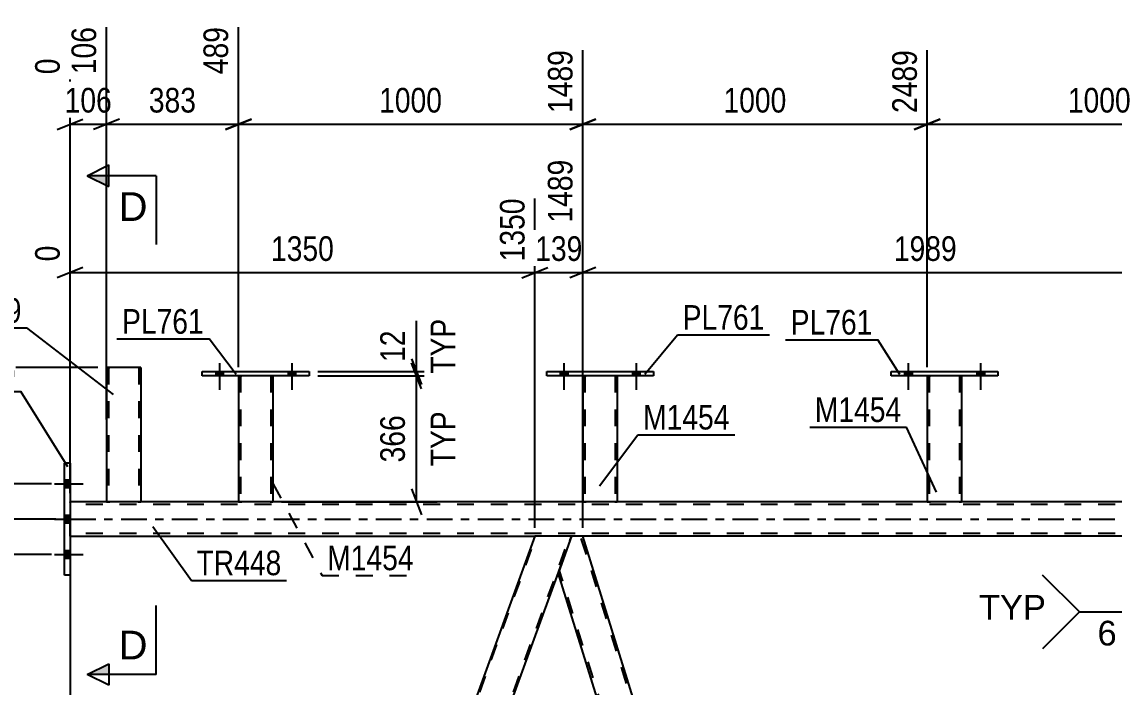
# Model space of a CAD drawing. Header units: millimetres. Extents: x 0 to 841, y 0 to 594.
# Drawn here: x 64.6 to 191.5, y 430.8 to 508.1 of the extents above; entities that cross this region are included whole.
import ezdxf

# ---------------------------------------------------------------- set-up
doc = ezdxf.new("R2010")
doc.units = ezdxf.units.MM
doc.linetypes.add('DXK_LINE_DOT2', pattern=[3.9198, 1.9599, -1.9599])
doc.linetypes.add('DXK_LINE_DOT3', pattern=[5.9187, 2.979, -0.9799, 0.9799, -0.9799])
doc.styles.add('Arial', font='ARIAL.TTF', dxfattribs={"height": 0.2})
doc.styles.add('Arial Narrow', font='ARIALN.TTF', dxfattribs={"height": 0.2})

# ---------------------------------------------------------------- blocks, each defined once
blk = doc.blocks.new('Bolt-814553314-4232 - 3897')
at = {"linetype": 'Continuous'}
for points in [[(70.25, 453.98), (70.25, 454.86), (69.61, 454.86), (69.61, 453.98)], [(70.25, 453.98), (70.25, 454.86), (69.61, 454.86), (69.61, 453.98)], [(70.25, 453.98), (70.25, 454.86), (69.61, 454.86), (69.61, 453.98)], [(70.25, 449.88), (70.25, 450.76), (69.61, 450.76), (69.61, 449.88)], [(70.25, 449.88), (70.25, 450.76), (69.61, 450.76), (69.61, 449.88)], [(70.25, 445.78), (70.25, 446.66), (69.61, 446.66), (69.61, 445.78)], [(70.25, 445.78), (70.25, 446.66), (69.61, 446.66), (69.61, 445.78)], [(70.25, 445.78), (70.25, 446.66), (69.61, 446.66), (69.61, 445.78)]]:
    blk.add_hatch(color=1, dxfattribs=at).paths.add_polyline_path(points)
at = {"color": 1, "linetype": 'Continuous'}
for p, q in [((68.45, 454.42), (71.77, 454.42)), ((68.45, 454.42), (71.77, 454.42)), ((68.45, 454.42), (71.77, 454.42)), ((69.61, 454.86), (70.25, 454.86)), ((69.61, 454.86), (70.25, 454.86)), ((69.61, 454.86), (70.25, 454.86)), ((69.61, 453.98), (70.25, 453.98)), ((69.61, 453.98), (70.25, 453.98)), ((69.61, 453.98), (70.25, 453.98)), ((69.61, 450.76), (70.25, 450.76)), ((69.61, 450.76), (70.25, 450.76)), ((68.45, 450.32), (71.77, 450.32)), ((68.45, 450.32), (71.77, 450.32)), ((69.61, 449.88), (70.25, 449.88)), ((69.61, 449.88), (70.25, 449.88)), ((69.61, 446.66), (70.25, 446.66)), ((69.61, 446.66), (70.25, 446.66)), ((69.61, 446.66), (70.25, 446.66)), ((68.45, 446.22), (71.77, 446.22)), ((68.45, 446.22), (71.77, 446.22)), ((68.45, 446.22), (71.77, 446.22)), ((69.61, 445.78), (70.25, 445.78)), ((69.61, 445.78), (70.25, 445.78)), ((69.61, 445.78), (70.25, 445.78))]:
    blk.add_line(p, q, dxfattribs=at)
blk = doc.blocks.new('Part-814553314-3994 - 3897')
at = {"color": 2, "linetype": 'Continuous'}
for p, q in [((74.48, 452.32), (70.25, 452.32)), ((89.81, 452.32), (78.48, 452.32)), ((129.81, 452.32), (93.81, 452.32)), ((169.81, 452.32), (133.81, 452.32)), ((209.81, 452.32), (173.81, 452.32)), ((70.25, 448.32), (124.24, 448.32)), ((209.37, 448.32), (129.81, 448.32))]:
    blk.add_line(p, q, dxfattribs=at)
at = {"color": 7, "linetype": 'DXK_LINE_DOT2'}
for p, q in [((70.25, 448.32), (70.25, 452.32)), ((791.36, 452), (70.25, 452)), ((78.48, 452.32), (74.48, 452.32)), ((93.81, 452.32), (89.81, 452.32)), ((133.81, 452.32), (129.81, 452.32)), ((173.81, 452.32), (169.81, 452.32)), ((791.36, 448.64), (70.25, 448.64)), ((129.81, 448.32), (124.24, 448.32))]:
    blk.add_line(p, q, dxfattribs=at)
at = {"color": 7, "linetype": 'DXK_LINE_DOT3'}
blk.add_line((70.25, 450.32), (791.36, 450.32), dxfattribs=at)
blk = doc.blocks.new('Part-814553314-4027 - 3897')
at = {"color": 2, "linetype": 'Continuous'}
for p, q in [((70.25, 456.82), (69.61, 456.82)), ((69.61, 443.82), (69.61, 456.82)), ((70.25, 456.82), (70.25, 443.82)), ((70.25, 443.82), (69.61, 443.82))]:
    blk.add_line(p, q, dxfattribs=at)
blk = doc.blocks.new('Part-814553314-4066 - 3897')
at = {"color": 2, "linetype": 'Continuous'}
for p, q in [((124.24, 448.32), (80.12, 327.1)), ((128.49, 448.32), (124.24, 448.32)), ((84.37, 327.1), (126.97, 444.12))]:
    blk.add_line(p, q, dxfattribs=at)
at = {"color": 7, "linetype": 'DXK_LINE_DOT2'}
for p, q in [((80.29, 327.1), (124.41, 448.32)), ((84.2, 327.1), (128.32, 448.32)), ((126.97, 444.12), (128.49, 448.32)), ((80.12, 327.1), (84.37, 327.1))]:
    blk.add_line(p, q, dxfattribs=at)
blk = doc.blocks.new('Part-814553314-4071 - 3897')
at = {"color": 2, "linetype": 'Continuous'}
for p, q in [((128.49, 448.32), (126.97, 444.13)), ((129.81, 448.32), (128.49, 448.32)), ((166.09, 331.92), (129.81, 448.32)), ((126.97, 444.13), (126.97, 444.12)), ((161.9, 331.92), (126.95, 444.07))]:
    blk.add_line(p, q, dxfattribs=at)
at = {"color": 7, "linetype": 'DXK_LINE_DOT2'}
for p, q in [((166.38, 330.2), (129.56, 448.32)), ((126.97, 444.13), (126.95, 444.07)), ((163.66, 327.1), (127.08, 444.44)), ((163.41, 327.1), (161.9, 331.92)), ((166.51, 330.57), (166.09, 331.92)), ((165.25, 327.1), (166.51, 330.57)), ((163.41, 327.1), (165.25, 327.1))]:
    blk.add_line(p, q, dxfattribs=at)
blk = doc.blocks.new('Part-814553314-4339 - 3897')
at = {"color": 7, "linetype": 'DXK_LINE_DOT2'}
for p, q in [((169.81, 466.97), (169.81, 466.97)), ((169.81, 466.97), (169.81, 466.96)), ((169.81, 466.96), (169.81, 466.97)), ((169.84, 466.97), (169.81, 466.97)), ((169.81, 466.97), (169.84, 466.97)), ((169.95, 466.97), (169.84, 466.97)), ((169.84, 466.97), (169.95, 466.97)), ((170.1, 466.97), (169.95, 466.97)), ((169.95, 466.97), (170.1, 466.97)), ((170.05, 466.97), (170.05, 466.97)), ((170.05, 466.97), (170.05, 452.32)), ((170.07, 466.97), (170.05, 466.97)), ((170.05, 466.97), (170.07, 466.97)), ((170.12, 466.97), (170.07, 466.97)), ((170.07, 466.97), (170.12, 466.97)), ((173.51, 466.97), (170.1, 466.97)), ((173.51, 466.97), (170.1, 466.97)), ((173.42, 466.97), (170.12, 466.97)), ((170.12, 466.97), (170.2, 466.97)), ((173.5, 466.97), (170.2, 466.97)), ((173.5, 466.97), (173.42, 466.97)), ((173.55, 466.97), (173.5, 466.97)), ((173.5, 466.97), (173.55, 466.97)), ((173.51, 466.97), (173.67, 466.97)), ((173.67, 466.97), (173.51, 466.97)), ((173.57, 466.97), (173.55, 466.97)), ((173.55, 466.97), (173.57, 466.97)), ((173.57, 466.97), (173.57, 466.97)), ((173.57, 466.97), (173.57, 452.32)), ((173.67, 466.97), (173.77, 466.97)), ((173.77, 466.97), (173.67, 466.97)), ((173.77, 466.97), (173.81, 466.97)), ((173.81, 466.97), (173.77, 466.97)), ((173.81, 466.97), (173.81, 466.97)), ((173.81, 466.97), (173.81, 466.96)), ((173.81, 466.96), (173.81, 466.97)), ((169.81, 452.32), (169.84, 452.32)), ((169.84, 452.32), (169.95, 452.32)), ((169.95, 452.32), (170.1, 452.32)), ((170.07, 452.32), (170.05, 452.32)), ((170.05, 452.32), (170.07, 452.32)), ((170.12, 452.32), (170.07, 452.32)), ((170.07, 452.32), (170.12, 452.32)), ((173.51, 452.32), (170.1, 452.32)), ((173.42, 452.32), (170.12, 452.32)), ((170.12, 452.32), (170.2, 452.32)), ((173.55, 452.32), (170.2, 452.32)), ((173.5, 452.32), (173.42, 452.32)), ((173.55, 452.32), (173.5, 452.32)), ((173.51, 452.32), (173.67, 452.32)), ((173.57, 452.32), (173.55, 452.32)), ((173.55, 452.32), (173.57, 452.32)), ((173.67, 452.32), (173.77, 452.32)), ((173.77, 452.32), (173.81, 452.32))]:
    blk.add_line(p, q, dxfattribs=at)
at = {"color": 2, "linetype": 'Continuous'}
for p, q in [((169.81, 466.96), (169.81, 452.32)), ((173.81, 466.96), (173.81, 452.32)), ((169.84, 452.32), (169.81, 452.32)), ((169.95, 452.32), (169.84, 452.32)), ((170.1, 452.32), (169.95, 452.32)), ((173.51, 452.32), (170.1, 452.32)), ((173.67, 452.32), (173.51, 452.32)), ((173.77, 452.32), (173.67, 452.32)), ((173.81, 452.32), (173.77, 452.32))]:
    blk.add_line(p, q, dxfattribs=at)
blk = doc.blocks.new('Part-814553314-4080 - 3897')
at = {"color": 7, "linetype": 'DXK_LINE_DOT2'}
for p, q in [((165.42, 327.1), (209.54, 448.32)), ((169.34, 327.1), (213.46, 448.32)), ((212.1, 444.12), (213.63, 448.32)), ((165.25, 327.1), (167.01, 331.92)), ((169.51, 327.1), (171.26, 331.92)), ((169.51, 327.1), (165.25, 327.1))]:
    blk.add_line(p, q, dxfattribs=at)
at = {"color": 2, "linetype": 'Continuous'}
for p, q in [((209.37, 448.32), (167.01, 331.92)), ((213.63, 448.32), (209.37, 448.32)), ((171.26, 331.92), (212.1, 444.12))]:
    blk.add_line(p, q, dxfattribs=at)
blk = doc.blocks.new('Bolt-814553314-4138 - 3897')
at = {"linetype": 'Continuous'}
for points in [[(87.17, 466.96), (88.05, 466.96), (88.05, 467.44), (87.17, 467.44)], [(95.57, 466.96), (96.45, 466.96), (96.45, 467.44), (95.57, 467.44)]]:
    blk.add_hatch(color=1, dxfattribs=at).paths.add_polyline_path(points)
at = {"color": 1, "linetype": 'Continuous'}
for p, q in [((87.61, 468.44), (87.61, 465.32)), ((96.01, 468.44), (96.01, 465.32)), ((87.17, 467.44), (87.17, 466.96)), ((88.05, 467.44), (88.05, 466.96)), ((95.57, 467.44), (95.57, 466.96)), ((96.45, 467.44), (96.45, 466.96))]:
    blk.add_line(p, q, dxfattribs=at)
blk = doc.blocks.new('Bolt-814553314-4139 - 3897')
at = {"linetype": 'Continuous'}
for points in [[(127.17, 466.96), (128.05, 466.96), (128.05, 467.44), (127.17, 467.44)], [(135.57, 466.96), (136.45, 466.96), (136.45, 467.44), (135.57, 467.44)]]:
    blk.add_hatch(color=1, dxfattribs=at).paths.add_polyline_path(points)
at = {"color": 1, "linetype": 'Continuous'}
for p, q in [((127.61, 468.44), (127.61, 465.32)), ((136.01, 468.44), (136.01, 465.32)), ((127.17, 467.44), (127.17, 466.96)), ((128.05, 467.44), (128.05, 466.96)), ((135.57, 467.44), (135.57, 466.96)), ((136.45, 467.44), (136.45, 466.96))]:
    blk.add_line(p, q, dxfattribs=at)
blk = doc.blocks.new('Bolt-814553314-4140 - 3897')
at = {"linetype": 'Continuous'}
for points in [[(127.17, 466.96), (128.05, 466.96), (128.05, 467.44), (127.17, 467.44)], [(135.57, 466.96), (136.45, 466.96), (136.45, 467.44), (135.57, 467.44)]]:
    blk.add_hatch(color=1, dxfattribs=at).paths.add_polyline_path(points)
at = {"color": 1, "linetype": 'Continuous'}
for p, q in [((127.61, 468.44), (127.61, 465.32)), ((136.01, 468.44), (136.01, 465.32)), ((127.17, 467.44), (127.17, 466.96)), ((128.05, 467.44), (128.05, 466.96)), ((135.57, 467.44), (135.57, 466.96)), ((136.45, 467.44), (136.45, 466.96))]:
    blk.add_line(p, q, dxfattribs=at)
blk = doc.blocks.new('Part-814553314-4145 - 3897')
at = {"color": 7, "linetype": 'DXK_LINE_DOT2'}
for p, q in [((89.81, 466.97), (89.81, 466.97)), ((89.81, 466.97), (89.81, 466.96)), ((89.81, 466.96), (89.81, 466.97)), ((89.85, 466.97), (89.81, 466.97)), ((89.81, 466.97), (89.85, 466.97)), ((89.95, 466.97), (89.85, 466.97)), ((89.85, 466.97), (89.95, 466.97)), ((90.11, 466.97), (89.95, 466.97)), ((89.95, 466.97), (90.11, 466.97)), ((90.05, 466.97), (90.05, 466.97)), ((90.05, 466.97), (90.05, 452.32)), ((90.07, 466.97), (90.05, 466.97)), ((90.05, 466.97), (90.07, 466.97)), ((90.12, 466.97), (90.07, 466.97)), ((90.07, 466.97), (90.12, 466.97)), ((93.51, 466.97), (90.11, 466.97)), ((93.51, 466.97), (90.11, 466.97)), ((93.42, 466.97), (90.12, 466.97)), ((90.12, 466.97), (90.2, 466.97)), ((93.5, 466.97), (90.2, 466.97)), ((93.5, 466.97), (93.42, 466.97)), ((93.55, 466.97), (93.5, 466.97)), ((93.5, 466.97), (93.55, 466.97)), ((93.51, 466.97), (93.67, 466.97)), ((93.67, 466.97), (93.51, 466.97)), ((93.57, 466.97), (93.55, 466.97)), ((93.55, 466.97), (93.57, 466.97)), ((93.57, 466.97), (93.57, 466.97)), ((93.57, 466.97), (93.57, 452.32)), ((93.67, 466.97), (93.77, 466.97)), ((93.77, 466.97), (93.67, 466.97)), ((93.77, 466.97), (93.81, 466.97)), ((93.81, 466.97), (93.77, 466.97)), ((93.81, 466.97), (93.81, 466.97)), ((93.81, 466.97), (93.81, 466.96)), ((93.81, 466.96), (93.81, 466.97)), ((89.81, 452.32), (89.85, 452.32)), ((89.85, 452.32), (89.95, 452.32)), ((89.95, 452.32), (90.11, 452.32)), ((90.07, 452.32), (90.05, 452.32)), ((90.05, 452.32), (90.07, 452.32)), ((90.12, 452.32), (90.07, 452.32)), ((90.07, 452.32), (90.11, 452.32)), ((93.51, 452.32), (90.11, 452.32)), ((90.11, 452.32), (90.12, 452.32)), ((93.42, 452.32), (90.12, 452.32)), ((90.12, 452.32), (90.2, 452.32)), ((93.5, 452.32), (90.2, 452.32)), ((93.5, 452.32), (93.42, 452.32)), ((93.55, 452.32), (93.5, 452.32)), ((93.5, 452.32), (93.55, 452.32)), ((93.51, 452.32), (93.67, 452.32)), ((93.57, 452.32), (93.55, 452.32)), ((93.55, 452.32), (93.57, 452.32)), ((93.67, 452.32), (93.77, 452.32)), ((93.77, 452.32), (93.81, 452.32))]:
    blk.add_line(p, q, dxfattribs=at)
at = {"color": 2, "linetype": 'Continuous'}
for p, q in [((89.81, 466.96), (89.81, 452.32)), ((93.81, 466.96), (93.81, 452.32)), ((89.85, 452.32), (89.81, 452.32)), ((89.95, 452.32), (89.85, 452.32)), ((90.11, 452.32), (89.95, 452.32)), ((93.51, 452.32), (90.11, 452.32)), ((93.67, 452.32), (93.51, 452.32)), ((93.77, 452.32), (93.67, 452.32)), ((93.81, 452.32), (93.77, 452.32))]:
    blk.add_line(p, q, dxfattribs=at)
blk = doc.blocks.new('Part-814553314-4159 - 3897')
at = {"color": 2, "linetype": 'Continuous'}
for p, q in [((74.48, 467.92), (74.48, 467.92)), ((74.48, 467.92), (74.48, 452.32)), ((74.48, 467.92), (74.51, 467.92)), ((74.51, 467.92), (74.62, 467.92)), ((74.62, 467.92), (74.77, 467.92)), ((78.18, 467.92), (74.77, 467.92)), ((78.18, 467.92), (78.34, 467.92)), ((78.34, 467.92), (78.44, 467.92)), ((78.44, 467.92), (78.48, 467.92)), ((78.48, 467.92), (78.48, 467.92)), ((78.48, 467.92), (78.48, 452.32)), ((74.51, 452.32), (74.48, 452.32)), ((74.62, 452.32), (74.51, 452.32)), ((74.77, 452.32), (74.62, 452.32)), ((78.18, 452.32), (74.77, 452.32)), ((78.34, 452.32), (78.18, 452.32)), ((78.44, 452.32), (78.34, 452.32)), ((78.48, 452.32), (78.44, 452.32))]:
    blk.add_line(p, q, dxfattribs=at)
at = {"color": 7, "linetype": 'DXK_LINE_DOT2'}
for p, q in [((74.48, 467.92), (74.48, 467.92)), ((74.51, 467.92), (74.48, 467.92)), ((74.62, 467.92), (74.51, 467.92)), ((74.73, 467.92), (74.62, 467.92)), ((74.72, 467.92), (74.72, 467.92)), ((74.72, 467.92), (74.72, 452.32)), ((74.72, 467.92), (74.73, 467.92)), ((74.72, 467.92), (74.73, 467.92)), ((78.18, 467.92), (74.73, 467.92)), ((78.09, 467.92), (74.73, 467.92)), ((74.73, 467.92), (74.77, 467.92)), ((74.77, 467.92), (74.79, 467.92)), ((74.79, 467.92), (74.86, 467.92)), ((78.17, 467.92), (74.86, 467.92)), ((78.17, 467.92), (78.09, 467.92)), ((78.22, 467.92), (78.17, 467.92)), ((78.17, 467.92), (78.22, 467.92)), ((78.34, 467.92), (78.18, 467.92)), ((78.24, 467.92), (78.22, 467.92)), ((78.22, 467.92), (78.24, 467.92)), ((78.24, 467.92), (78.24, 467.92)), ((78.24, 467.92), (78.24, 452.32)), ((78.44, 467.92), (78.34, 467.92)), ((78.48, 467.92), (78.44, 467.92)), ((78.48, 467.92), (78.48, 467.92)), ((74.48, 452.32), (74.51, 452.32)), ((74.51, 452.32), (74.62, 452.32)), ((74.62, 452.32), (74.77, 452.32)), ((74.73, 452.32), (74.72, 452.32)), ((74.72, 452.32), (74.73, 452.32)), ((74.79, 452.32), (74.73, 452.32)), ((74.73, 452.32), (74.77, 452.32)), ((78.18, 452.32), (74.77, 452.32)), ((74.77, 452.32), (74.79, 452.32)), ((78.09, 452.32), (74.79, 452.32)), ((74.79, 452.32), (74.86, 452.32)), ((78.17, 452.32), (74.86, 452.32)), ((78.17, 452.32), (78.09, 452.32)), ((78.22, 452.32), (78.17, 452.32)), ((78.17, 452.32), (78.22, 452.32)), ((78.18, 452.32), (78.34, 452.32)), ((78.24, 452.32), (78.22, 452.32)), ((78.22, 452.32), (78.24, 452.32)), ((78.34, 452.32), (78.44, 452.32)), ((78.44, 452.32), (78.48, 452.32))]:
    blk.add_line(p, q, dxfattribs=at)
blk = doc.blocks.new('Part-814553314-4164 - 3897')
at = {"color": 2, "linetype": 'Continuous'}
for p, q in [((85.61, 467.44), (98.01, 467.44)), ((85.61, 466.96), (85.61, 467.44)), ((98.01, 466.96), (85.61, 466.96)), ((98.01, 467.44), (98.01, 466.96))]:
    blk.add_line(p, q, dxfattribs=at)
blk = doc.blocks.new('Part-814553314-4224 - 3897')
at = {"color": 2, "linetype": 'Continuous'}
for p, q in [((125.61, 467.44), (138.01, 467.44)), ((125.61, 466.96), (125.61, 467.44)), ((138.01, 466.96), (125.61, 466.96)), ((138.01, 467.44), (138.01, 466.96))]:
    blk.add_line(p, q, dxfattribs=at)
blk = doc.blocks.new('Bolt-814553314-4259 - 3897')
at = {"linetype": 'Continuous'}
for points in [[(87.17, 466.96), (88.05, 466.96), (88.05, 467.44), (87.17, 467.44)], [(95.57, 466.96), (96.45, 466.96), (96.45, 467.44), (95.57, 467.44)]]:
    blk.add_hatch(color=1, dxfattribs=at).paths.add_polyline_path(points)
at = {"color": 1, "linetype": 'Continuous'}
for p, q in [((87.61, 468.44), (87.61, 465.32)), ((96.01, 468.44), (96.01, 465.32)), ((87.17, 467.44), (87.17, 466.96)), ((88.05, 467.44), (88.05, 466.96)), ((95.57, 467.44), (95.57, 466.96)), ((96.45, 467.44), (96.45, 466.96))]:
    blk.add_line(p, q, dxfattribs=at)
blk = doc.blocks.new('Part-814553314-4267 - 3897')
at = {"color": 7, "linetype": 'DXK_LINE_DOT2'}
for p, q in [((129.81, 466.97), (129.81, 466.97)), ((129.81, 466.97), (129.81, 466.96)), ((129.81, 466.96), (129.81, 466.97)), ((129.84, 466.97), (129.81, 466.97)), ((129.81, 466.97), (129.84, 466.97)), ((129.95, 466.97), (129.84, 466.97)), ((129.84, 466.97), (129.95, 466.97)), ((130.1, 466.97), (129.95, 466.97)), ((129.95, 466.97), (130.1, 466.97)), ((130.05, 466.97), (130.05, 466.97)), ((130.05, 466.97), (130.05, 452.32)), ((130.07, 466.97), (130.05, 466.97)), ((130.05, 466.97), (130.07, 466.97)), ((130.12, 466.97), (130.07, 466.97)), ((130.07, 466.97), (130.12, 466.97)), ((133.51, 466.97), (130.1, 466.97)), ((133.51, 466.97), (130.1, 466.97)), ((133.42, 466.97), (130.12, 466.97)), ((130.12, 466.97), (130.2, 466.97)), ((133.5, 466.97), (130.2, 466.97)), ((133.5, 466.97), (133.42, 466.97)), ((133.55, 466.97), (133.5, 466.97)), ((133.5, 466.97), (133.55, 466.97)), ((133.51, 466.97), (133.67, 466.97)), ((133.67, 466.97), (133.51, 466.97)), ((133.57, 466.97), (133.55, 466.97)), ((133.55, 466.97), (133.57, 466.97)), ((133.57, 466.97), (133.57, 466.97)), ((133.57, 466.97), (133.57, 452.32)), ((133.67, 466.97), (133.77, 466.97)), ((133.77, 466.97), (133.67, 466.97)), ((133.77, 466.97), (133.81, 466.97)), ((133.81, 466.97), (133.77, 466.97)), ((133.81, 466.97), (133.81, 466.97)), ((133.81, 466.97), (133.81, 466.96)), ((133.81, 466.96), (133.81, 466.97)), ((129.81, 452.32), (129.84, 452.32)), ((129.84, 452.32), (129.95, 452.32)), ((129.95, 452.32), (130.1, 452.32)), ((130.07, 452.32), (130.05, 452.32)), ((130.05, 452.32), (130.07, 452.32)), ((130.12, 452.32), (130.07, 452.32)), ((130.07, 452.32), (130.12, 452.32)), ((133.51, 452.32), (130.1, 452.32)), ((133.42, 452.32), (130.12, 452.32)), ((130.12, 452.32), (130.2, 452.32)), ((133.55, 452.32), (130.2, 452.32)), ((133.5, 452.32), (133.42, 452.32)), ((133.55, 452.32), (133.5, 452.32)), ((133.51, 452.32), (133.67, 452.32)), ((133.57, 452.32), (133.55, 452.32)), ((133.55, 452.32), (133.57, 452.32)), ((133.67, 452.32), (133.77, 452.32)), ((133.77, 452.32), (133.81, 452.32))]:
    blk.add_line(p, q, dxfattribs=at)
at = {"color": 2, "linetype": 'Continuous'}
for p, q in [((129.81, 466.96), (129.81, 452.32)), ((133.81, 466.96), (133.81, 452.32)), ((129.84, 452.32), (129.81, 452.32)), ((129.95, 452.32), (129.84, 452.32)), ((130.1, 452.32), (129.95, 452.32)), ((133.51, 452.32), (130.1, 452.32)), ((133.67, 452.32), (133.51, 452.32)), ((133.77, 452.32), (133.67, 452.32)), ((133.81, 452.32), (133.77, 452.32))]:
    blk.add_line(p, q, dxfattribs=at)
blk = doc.blocks.new('Part-814553314-4344 - 3897')
at = {"color": 2, "linetype": 'Continuous'}
for p, q in [((165.61, 467.44), (178.01, 467.44)), ((165.61, 466.96), (165.61, 467.44)), ((178.01, 466.96), (165.61, 466.96)), ((178.01, 467.44), (178.01, 466.96))]:
    blk.add_line(p, q, dxfattribs=at)
blk = doc.blocks.new('Bolt-814553314-4345 - 3897')
at = {"linetype": 'Continuous'}
for points in [[(167.17, 466.96), (168.05, 466.96), (168.05, 467.44), (167.17, 467.44)], [(175.57, 466.96), (176.45, 466.96), (176.45, 467.44), (175.57, 467.44)]]:
    blk.add_hatch(color=1, dxfattribs=at).paths.add_polyline_path(points)
at = {"color": 1, "linetype": 'Continuous'}
for p, q in [((167.61, 468.44), (167.61, 465.32)), ((176.01, 468.44), (176.01, 465.32)), ((167.17, 467.44), (167.17, 466.96)), ((168.05, 467.44), (168.05, 466.96)), ((175.57, 467.44), (175.57, 466.96)), ((176.45, 467.44), (176.45, 466.96))]:
    blk.add_line(p, q, dxfattribs=at)
blk = doc.blocks.new('Bolt-814553314-4346 - 3897')
at = {"linetype": 'Continuous'}
for points in [[(167.17, 466.96), (168.05, 466.96), (168.05, 467.44), (167.17, 467.44)], [(175.57, 466.96), (176.45, 466.96), (176.45, 467.44), (175.57, 467.44)]]:
    blk.add_hatch(color=1, dxfattribs=at).paths.add_polyline_path(points)
at = {"color": 1, "linetype": 'Continuous'}
for p, q in [((167.61, 468.44), (167.61, 465.32)), ((176.01, 468.44), (176.01, 465.32)), ((167.17, 467.44), (167.17, 466.96)), ((168.05, 467.44), (168.05, 466.96)), ((175.57, 467.44), (175.57, 466.96)), ((176.45, 467.44), (176.45, 466.96))]:
    blk.add_line(p, q, dxfattribs=at)
blk = doc.blocks.new('StraightDimension-814553314-13888 - 3897')
at = {"color": 7, "linetype": 'Continuous'}
for p, q in [((74.48, 461.87), (74.48, 507.46)), ((70.25, 453.32), (70.25, 503.81)), ((68.75, 495.58), (71.75, 496.78)), ((70.25, 496.18), (74.48, 496.18)), ((75.98, 496.78), (72.98, 495.58))]:
    blk.add_line(p, q, dxfattribs=at)
at = {"color": 0}
blk.add_wipeout([(75.71, 496.93), (75.71, 501.13), (69.02, 501.13), (69.02, 496.93)], dxfattribs=at)
at = {"color": 3, "style": 'Arial Narrow'}
blk.add_text('106', height=2.863, dxfattribs=at).set_placement((69.62, 497.53))
at = {"color": 0, "linetype": 'Continuous'}
blk.add_wipeout([(73.88, 508.06), (69.68, 508.06), (69.68, 501.38), (73.88, 501.38)], dxfattribs=at)
at = {"color": 3, "linetype": 'Continuous', "style": 'Arial Narrow'}
blk.add_text('106', height=2.863, rotation=90.0002, dxfattribs=at).set_placement((73.28, 501.98))
at = {"color": 0, "linetype": 'Continuous'}
blk.add_wipeout([(69.65, 504.41), (65.45, 504.41), (65.45, 501.38), (69.65, 501.38)], dxfattribs=at)
at = {"color": 3, "linetype": 'Continuous', "style": 'Arial Narrow'}
blk.add_text('0', height=2.86, rotation=90.0002, dxfattribs=at).set_placement((69.05, 501.98))
blk = doc.blocks.new('StraightDimension-814553314-4828 - 3897')
at = {"color": 7, "linetype": 'Continuous'}
for p, q in [((60.69, 454.42), (60.69, 462.15)), ((60.69, 454.42), (60.69, 462.15)), ((60.09, 455.92), (61.29, 452.92)), ((68.11, 454.42), (57.84, 454.42)), ((60.69, 450.32), (60.69, 454.42)), ((61.29, 448.82), (60.09, 451.82)), ((68.11, 450.32), (57.84, 450.32))]:
    blk.add_line(p, q, dxfattribs=at)
at = {"color": 0}
blk.add_wipeout([(59.94, 461.63), (55.74, 461.63), (55.74, 454.94), (59.94, 454.94)], dxfattribs=at)
at = {"color": 3, "style": 'Arial Narrow'}
blk.add_text('103', height=2.863, rotation=90.0002, dxfattribs=at).set_placement((59.34, 455.54))
blk = doc.blocks.new('StraightDimension-814553314-5234 - 3897')
at = {"color": 7, "linetype": 'Continuous'}
for p, q in [((124.24, 449.32), (124.24, 487.56)), ((70.25, 453.32), (70.25, 482.07)), ((71.75, 479.55), (68.75, 478.35)), ((70.25, 478.95), (124.24, 478.95)), ((122.74, 478.35), (125.74, 479.55))]:
    blk.add_line(p, q, dxfattribs=at)
at = {"color": 0}
blk.add_wipeout([(101.5, 479.7), (101.5, 483.9), (92.99, 483.9), (92.99, 479.7)], dxfattribs=at)
at = {"color": 3, "style": 'Arial Narrow'}
blk.add_text('1350', height=2.863, dxfattribs=at).set_placement((93.59, 480.3))
at = {"color": 0, "linetype": 'Continuous'}
for points in [[(123.64, 488.16), (119.44, 488.16), (119.44, 479.65), (123.64, 479.65)], [(69.65, 482.67), (65.45, 482.67), (65.45, 479.65), (69.65, 479.65)]]:
    blk.add_wipeout(points, dxfattribs=at)
at = {"color": 3, "linetype": 'Continuous', "style": 'Arial Narrow'}
for s, height, p in [('1350', 2.863, (123.04, 480.25)), ('0', 2.86, (69.05, 480.25))]:
    blk.add_text(s, height=height, rotation=90.0002, dxfattribs=at).set_placement(p)
blk = doc.blocks.new('StraightDimension-814553314-13886 - 3897')
at = {"color": 7, "linetype": 'Continuous'}
for p, q in [((89.81, 467.97), (89.81, 507.46)), ((129.81, 467.97), (129.81, 504.79)), ((91.31, 496.78), (88.31, 495.58)), ((89.81, 496.18), (129.81, 496.18)), ((128.31, 495.58), (131.31, 496.78))]:
    blk.add_line(p, q, dxfattribs=at)
at = {"color": 0}
blk.add_wipeout([(114.06, 496.93), (114.06, 501.13), (105.55, 501.13), (105.55, 496.93)], dxfattribs=at)
at = {"color": 3, "style": 'Arial Narrow'}
blk.add_text('1000', height=2.863, dxfattribs=at).set_placement((106.15, 497.53))
at = {"color": 0, "linetype": 'Continuous'}
blk.add_wipeout([(129.21, 505.39), (125.01, 505.39), (125.01, 496.88), (129.21, 496.88)], dxfattribs=at)
at = {"color": 3, "linetype": 'Continuous', "style": 'Arial Narrow'}
blk.add_text('1489', height=2.863, rotation=90.0002, dxfattribs=at).set_placement((128.61, 497.48))
blk = doc.blocks.new('StraightDimension-814553314-13884 - 3897')
at = {"color": 7, "linetype": 'Continuous'}
for p, q in [((169.81, 467.96), (169.81, 504.79)), ((209.81, 467.97), (209.81, 504.79)), ((171.31, 496.78), (168.31, 495.58)), ((169.81, 496.18), (209.81, 496.18)), ((208.31, 495.58), (211.31, 496.78))]:
    blk.add_line(p, q, dxfattribs=at)
at = {"color": 0}
blk.add_wipeout([(194.06, 496.93), (194.06, 501.13), (185.55, 501.13), (185.55, 496.93)], dxfattribs=at)
at = {"color": 3, "style": 'Arial Narrow'}
blk.add_text('1000', height=2.863, dxfattribs=at).set_placement((186.15, 497.53))
at = {"color": 0, "linetype": 'Continuous'}
blk.add_wipeout([(209.21, 505.39), (205.01, 505.39), (205.01, 496.88), (209.21, 496.88)], dxfattribs=at)
at = {"color": 3, "linetype": 'Continuous', "style": 'Arial Narrow'}
blk.add_text('3489', height=2.863, rotation=90.0002, dxfattribs=at).set_placement((208.61, 497.48))
blk = doc.blocks.new('StraightDimension-814553314-5486 - 3897')
at = {"color": 7, "linetype": 'Continuous'}
for p, q in [((129.81, 449.32), (129.81, 492.06)), ((209.37, 449.32), (209.37, 487.56)), ((131.31, 479.55), (128.31, 478.35)), ((129.81, 478.95), (209.37, 478.95)), ((207.87, 478.35), (210.87, 479.55))]:
    blk.add_line(p, q, dxfattribs=at)
at = {"color": 0}
blk.add_wipeout([(173.85, 479.7), (173.85, 483.9), (165.34, 483.9), (165.34, 479.7)], dxfattribs=at)
at = {"color": 3, "style": 'Arial Narrow'}
blk.add_text('1989', height=2.863, dxfattribs=at).set_placement((165.94, 480.3))
at = {"color": 0, "linetype": 'Continuous'}
blk.add_wipeout([(208.77, 488.16), (204.57, 488.16), (204.57, 479.65), (208.77, 479.65)], dxfattribs=at)
at = {"color": 3, "linetype": 'Continuous', "style": 'Arial Narrow'}
blk.add_text('3478', height=2.863, rotation=90.0002, dxfattribs=at).set_placement((208.17, 480.25))
blk = doc.blocks.new('StraightDimension-814553314-4909 - 3897')
at = {"color": 7, "linetype": 'Continuous'}
for p, q in [((33.49, 448.82), (32.29, 451.82)), ((68.61, 450.32), (30.04, 450.32)), ((32.89, 324.46), (32.89, 450.32)), ((32.29, 325.96), (33.49, 322.96)), ((46.99, 324.46), (30.04, 324.46))]:
    blk.add_line(p, q, dxfattribs=at)
at = {"color": 0}
blk.add_wipeout([(32.14, 391.65), (27.94, 391.65), (27.94, 383.13), (32.14, 383.13)], dxfattribs=at)
at = {"color": 3, "style": 'Arial Narrow'}
blk.add_text('3146', height=2.863, rotation=90.0002, dxfattribs=at).set_placement((31.54, 383.73))
blk = doc.blocks.new('StraightDimension-814553314-5505 - 3897')
at = {"color": 7, "linetype": 'Continuous'}
for p, q in [((129.81, 449.32), (129.81, 492.06)), ((124.24, 449.32), (124.24, 487.56)), ((122.74, 478.35), (125.74, 479.55)), ((124.24, 478.95), (129.81, 478.95)), ((131.31, 479.55), (128.31, 478.35))]:
    blk.add_line(p, q, dxfattribs=at)
at = {"color": 0}
blk.add_wipeout([(130.37, 479.7), (130.37, 483.9), (123.68, 483.9), (123.68, 479.7)], dxfattribs=at)
at = {"color": 3, "style": 'Arial Narrow'}
blk.add_text('139', height=2.863, dxfattribs=at).set_placement((124.28, 480.3))
at = {"color": 0, "linetype": 'Continuous'}
blk.add_wipeout([(129.21, 492.66), (125.01, 492.66), (125.01, 484.15), (129.21, 484.15)], dxfattribs=at)
at = {"color": 3, "linetype": 'Continuous', "style": 'Arial Narrow'}
blk.add_text('1489', height=2.863, rotation=90.0002, dxfattribs=at).set_placement((128.61, 484.75))
blk = doc.blocks.new('StraightDimension-814553314-4584 - 3897')
at = {"color": 7, "linetype": 'Continuous'}
for p, q in [((111.09, 465.46), (109.89, 468.46)), ((99.01, 466.96), (112.89, 466.96)), ((110.49, 452.32), (110.49, 466.96)), ((109.89, 453.82), (111.09, 450.82)), ((94.81, 452.32), (112.89, 452.32))]:
    blk.add_line(p, q, dxfattribs=at)
at = {"color": 0, "linetype": 'Continuous'}
blk.add_wipeout([(115.59, 463.44), (111.39, 463.44), (111.39, 455.85), (115.59, 455.85)], dxfattribs=at)
at = {"color": 0}
blk.add_wipeout([(109.74, 462.98), (105.54, 462.98), (105.54, 456.3), (109.74, 456.3)], dxfattribs=at)
at = {"color": 3, "style": 'Arial Narrow'}
blk.add_text('366', height=2.863, rotation=90.0002, dxfattribs=at).set_placement((109.14, 456.9))
at = {"color": 3, "linetype": 'Continuous', "style": 'Arial Narrow'}
blk.add_text('TYP', height=2.863, rotation=90.0002, dxfattribs=at).set_placement((114.99, 456.45))
blk = doc.blocks.new('StraightDimension-814553314-4594 - 3897')
at = {"color": 7, "linetype": 'Continuous'}
for p, q in [((110.49, 467.44), (110.49, 473.35)), ((110.49, 467.44), (110.49, 473.35)), ((109.89, 468.94), (111.09, 465.94)), ((111.09, 465.46), (109.89, 468.46)), ((99.01, 467.44), (112.89, 467.44)), ((99.01, 466.96), (112.89, 466.96)), ((110.49, 466.96), (110.49, 467.44))]:
    blk.add_line(p, q, dxfattribs=at)
at = {"color": 0, "linetype": 'Continuous'}
blk.add_wipeout([(115.59, 474.19), (111.39, 474.19), (111.39, 466.6), (115.59, 466.6)], dxfattribs=at)
at = {"color": 0}
blk.add_wipeout([(109.74, 472.82), (105.54, 472.82), (105.54, 467.97), (109.74, 467.97)], dxfattribs=at)
at = {"color": 3, "linetype": 'Continuous', "style": 'Arial Narrow'}
blk.add_text('TYP', height=2.863, rotation=90.0002, dxfattribs=at).set_placement((114.99, 467.2))
at = {"color": 3, "style": 'Arial Narrow'}
blk.add_text('12', height=2.863, rotation=90.0002, dxfattribs=at).set_placement((109.14, 468.57))
blk = doc.blocks.new('StraightDimension-814553314-4779 - 3897')
at = {"color": 7, "linetype": 'Continuous'}
blk.add_line((73.48, 467.92), (18.6, 467.92), dxfattribs=at)
blk = doc.blocks.new('StraightDimension-814553314-4838 - 3897')
at = {"color": 7, "linetype": 'Continuous'}
for p, q in [((60.09, 451.82), (61.29, 448.82)), ((68.11, 450.32), (57.84, 450.32)), ((60.69, 446.22), (60.69, 450.32)), ((61.29, 444.72), (60.09, 447.72)), ((68.11, 446.22), (57.84, 446.22)), ((60.69, 446.22), (60.69, 438.49)), ((60.69, 446.22), (60.69, 438.49))]:
    blk.add_line(p, q, dxfattribs=at)
at = {"color": 0}
blk.add_wipeout([(59.94, 445.69), (55.74, 445.69), (55.74, 439.01), (59.94, 439.01)], dxfattribs=at)
at = {"color": 3, "style": 'Arial Narrow'}
blk.add_text('103', height=2.863, rotation=90.0002, dxfattribs=at).set_placement((59.34, 439.61))
blk = doc.blocks.new('StraightDimension-814553314-4898 - 3897')
at = {"color": 7, "linetype": 'Continuous'}
for p, q in [((70.25, 447.32), (70.25, 388.82)), ((48.63, 328.1), (48.63, 394.07)), ((50.13, 391.82), (47.13, 390.62)), ((48.63, 391.22), (70.25, 391.22)), ((68.75, 390.62), (71.75, 391.82))]:
    blk.add_line(p, q, dxfattribs=at)
at = {"color": 0}
blk.add_wipeout([(63.7, 391.97), (63.7, 396.17), (55.19, 396.17), (55.19, 391.97)], dxfattribs=at)
at = {"color": 3, "style": 'Arial Narrow'}
blk.add_text('1438', height=2.863, dxfattribs=at).set_placement((55.79, 392.57))
blk = doc.blocks.new('StraightDimension-814553314-13885 - 3897')
at = {"color": 7, "linetype": 'Continuous'}
for p, q in [((129.81, 467.97), (129.81, 504.79)), ((169.81, 467.96), (169.81, 504.79)), ((131.31, 496.78), (128.31, 495.58)), ((129.81, 496.18), (169.81, 496.18)), ((168.31, 495.58), (171.31, 496.78))]:
    blk.add_line(p, q, dxfattribs=at)
at = {"color": 0}
blk.add_wipeout([(154.06, 496.93), (154.06, 501.13), (145.55, 501.13), (145.55, 496.93)], dxfattribs=at)
at = {"color": 3, "style": 'Arial Narrow'}
blk.add_text('1000', height=2.863, dxfattribs=at).set_placement((146.15, 497.53))
at = {"color": 0, "linetype": 'Continuous'}
blk.add_wipeout([(169.21, 505.39), (165.01, 505.39), (165.01, 496.88), (169.21, 496.88)], dxfattribs=at)
at = {"color": 3, "linetype": 'Continuous', "style": 'Arial Narrow'}
blk.add_text('2489', height=2.863, rotation=90.0002, dxfattribs=at).set_placement((168.61, 497.48))
blk = doc.blocks.new('StraightDimension-814553314-13887 - 3897')
at = {"color": 7, "linetype": 'Continuous'}
for p, q in [((74.48, 461.87), (74.48, 507.46)), ((89.81, 467.97), (89.81, 507.46)), ((75.98, 496.78), (72.98, 495.58)), ((74.48, 496.18), (89.81, 496.18)), ((88.31, 495.58), (91.31, 496.78))]:
    blk.add_line(p, q, dxfattribs=at)
at = {"color": 0}
blk.add_wipeout([(85.49, 496.93), (85.49, 501.13), (78.8, 501.13), (78.8, 496.93)], dxfattribs=at)
at = {"color": 3, "style": 'Arial Narrow'}
blk.add_text('383', height=2.863, dxfattribs=at).set_placement((79.4, 497.53))
at = {"color": 0, "linetype": 'Continuous'}
blk.add_wipeout([(89.21, 508.06), (85.01, 508.06), (85.01, 501.38), (89.21, 501.38)], dxfattribs=at)
at = {"color": 3, "linetype": 'Continuous', "style": 'Arial Narrow'}
blk.add_text('489', height=2.863, rotation=90.0002, dxfattribs=at).set_placement((88.61, 501.98))
blk = doc.blocks.new('Mark-814553314-3990 - 3897')
at = {"color": 0}
blk.add_wipeout([(94.8, 443.8), (94.8, 446.8), (84.94, 446.8), (84.94, 443.8)], dxfattribs=at)
blk.add_wipeout([(94.8, 443.8), (94.8, 446.8), (84.94, 446.8), (84.94, 443.8)], dxfattribs=at)
at = {"color": 30, "linetype": 'Continuous'}
for p, q in [((79.87, 449.46), (84.34, 443.2)), ((84.34, 443.2), (95.4, 443.2))]:
    blk.add_line(p, q, dxfattribs=at)
at = {"color": 3, "style": 'Arial Narrow'}
blk.add_text('TR448', height=2.863, dxfattribs=at).set_placement((84.94, 443.8))
blk = doc.blocks.new('Mark-814553314-4160 - 3897')
at = {"color": 0}
blk.add_wipeout([(85.8, 471.84), (85.8, 474.84), (76.29, 474.84), (76.29, 471.84)], dxfattribs=at)
blk.add_wipeout([(85.8, 471.84), (85.8, 474.84), (76.29, 474.84), (76.29, 471.84)], dxfattribs=at)
at = {"color": 30, "linetype": 'Continuous'}
for p in [(75.69, 471.24), (89.56, 467.09)]:
    blk.add_line(p, (86.4, 471.24), dxfattribs=at)
at = {"color": 3, "style": 'Arial Narrow'}
blk.add_text('PL761', height=2.863, dxfattribs=at).set_placement((76.29, 471.84))
blk = doc.blocks.new('Mark-814553314-4023 - 3897')
at = {"color": 0}
blk.add_wipeout([(63.95, 465.72), (63.95, 468.72), (55.91, 468.72), (55.91, 465.72)], dxfattribs=at)
blk.add_wipeout([(63.95, 465.72), (63.95, 468.72), (55.91, 468.72), (55.91, 465.72)], dxfattribs=at)
at = {"color": 30, "linetype": 'Continuous'}
for p in [(55.31, 465.12), (69.98, 456.38)]:
    blk.add_line(p, (64.55, 465.12), dxfattribs=at)
at = {"color": 3, "style": 'Arial Narrow'}
blk.add_text('SP19', height=2.863, dxfattribs=at).set_placement((55.91, 465.72))
blk = doc.blocks.new('Mark-814553314-4141 - 3897')
at = {"color": 0}
blk.add_wipeout([(110.17, 444.38), (110.17, 447.38), (100.12, 447.38), (100.12, 444.38)], dxfattribs=at)
blk.add_wipeout([(110.17, 444.38), (110.17, 447.38), (100.12, 447.38), (100.12, 444.38)], dxfattribs=at)
at = {"color": 30, "linetype": 'DXK_LINE_DOT2'}
for p, q in [((93.81, 454.46), (99.52, 443.78)), ((99.52, 443.78), (110.77, 443.78))]:
    blk.add_line(p, q, dxfattribs=at)
at = {"color": 3, "style": 'Arial Narrow'}
blk.add_text('M1454', height=2.863, dxfattribs=at).set_placement((100.12, 444.38))
blk = doc.blocks.new('Mark-814553314-4155 - 3897')
at = {"color": 0}
blk.add_wipeout([(64.63, 473.11), (64.63, 476.11), (54.58, 476.11), (54.58, 473.11)], dxfattribs=at)
blk.add_wipeout([(64.63, 473.11), (64.63, 476.11), (54.58, 476.11), (54.58, 473.11)], dxfattribs=at)
at = {"color": 30, "linetype": 'Continuous'}
for p in [(53.98, 472.51), (75.29, 464.78)]:
    blk.add_line(p, (65.23, 472.51), dxfattribs=at)
at = {"color": 3, "style": 'Arial Narrow'}
blk.add_text('M1439', height=2.863, dxfattribs=at).set_placement((54.58, 473.11))
blk = doc.blocks.new('Mark-814553314-4220 - 3897')
at = {"color": 0}
blk.add_wipeout([(150.91, 472.3), (150.91, 475.3), (141.41, 475.3), (141.41, 472.3)], dxfattribs=at)
blk.add_wipeout([(150.91, 472.3), (150.91, 475.3), (141.41, 475.3), (141.41, 472.3)], dxfattribs=at)
at = {"color": 30, "linetype": 'Continuous'}
for p, q in [((137.03, 467.14), (140.81, 471.7)), ((140.81, 471.7), (151.51, 471.7))]:
    blk.add_line(p, q, dxfattribs=at)
at = {"color": 3, "style": 'Arial Narrow'}
blk.add_text('PL761', height=2.863, dxfattribs=at).set_placement((141.41, 472.3))
blk = doc.blocks.new('Mark-814553314-4263 - 3897')
at = {"color": 0}
blk.add_wipeout([(146.87, 460.72), (146.87, 463.72), (136.81, 463.72), (136.81, 460.72)], dxfattribs=at)
blk.add_wipeout([(146.87, 460.72), (146.87, 463.72), (136.81, 463.72), (136.81, 460.72)], dxfattribs=at)
at = {"color": 30, "linetype": 'Continuous'}
for p, q in [((131.76, 454.17), (136.21, 460.12)), ((136.21, 460.12), (147.47, 460.12))]:
    blk.add_line(p, q, dxfattribs=at)
at = {"color": 3, "style": 'Arial Narrow'}
blk.add_text('M1454', height=2.863, dxfattribs=at).set_placement((136.81, 460.72))
blk = doc.blocks.new('Mark-814553314-4335 - 3897')
at = {"color": 0}
blk.add_wipeout([(166.81, 461.59), (166.81, 464.59), (156.76, 464.59), (156.76, 461.59)], dxfattribs=at)
blk.add_wipeout([(166.81, 461.59), (166.81, 464.59), (156.76, 464.59), (156.76, 461.59)], dxfattribs=at)
at = {"color": 30, "linetype": 'Continuous'}
for p in [(156.16, 460.99), (170.9, 453.45)]:
    blk.add_line(p, (167.41, 460.99), dxfattribs=at)
at = {"color": 3, "style": 'Arial Narrow'}
blk.add_text('M1454', height=2.863, dxfattribs=at).set_placement((156.76, 461.59))
blk = doc.blocks.new('Mark-814553314-4340 - 3897')
at = {"color": 0}
blk.add_wipeout([(163.46, 471.75), (163.46, 474.75), (153.96, 474.75), (153.96, 471.75)], dxfattribs=at)
blk.add_wipeout([(163.46, 471.75), (163.46, 474.75), (153.96, 474.75), (153.96, 471.75)], dxfattribs=at)
at = {"color": 30, "linetype": 'Continuous'}
for p in [(153.36, 471.15), (166.64, 467.11)]:
    blk.add_line(p, (164.06, 471.15), dxfattribs=at)
at = {"color": 3, "style": 'Arial Narrow'}
blk.add_text('PL761', height=2.863, dxfattribs=at).set_placement((153.96, 471.75))
blk = doc.blocks.new('SectionMark-814553314-5551 - 3897')
at = {"linetype": 'Continuous'}
for points in [[(74.75, 490.19), (74.75, 488.94), (72.25, 490.19)], [(74.75, 433.52), (74.75, 432.27), (72.25, 432.27)]]:
    blk.add_hatch(color=6, dxfattribs=at).paths.add_polyline_path(points)
at = {"color": 6, "linetype": 'Continuous'}
for p, q in [((72.25, 490.19), (74.75, 491.44)), ((74.75, 488.94), (74.75, 491.44)), ((80.25, 490.19), (72.25, 490.19)), ((72.25, 490.19), (74.75, 488.94)), ((80.25, 490.19), (80.25, 482.19)), ((80.25, 432.27), (80.25, 440.27)), ((72.25, 432.27), (74.75, 433.52)), ((74.75, 433.52), (74.75, 431.02)), ((80.25, 432.27), (72.25, 432.27)), ((74.75, 431.02), (72.25, 432.27))]:
    blk.add_line(p, q, dxfattribs=at)
at = {"color": 0, "linetype": 'Continuous'}
for points in [[(79.25, 484.94), (79.25, 488.44), (75.88, 488.44), (75.88, 484.94)], [(79.25, 434.02), (79.25, 437.52), (75.88, 437.52), (75.88, 434.02)]]:
    blk.add_wipeout(points, dxfattribs=at)
at = {"color": 3, "linetype": 'Continuous', "style": 'Arial'}
for p in [(75.88, 484.94), (75.88, 434.02)]:
    blk.add_text('D', height=3.34, dxfattribs=at).set_placement(p)
blk = doc.blocks.new('WeldMark-814553314-5610 - 3897')
at = {"linetype": 'Continuous'}
blk.add_hatch(color=30, dxfattribs=at).paths.add_polyline_path([(207.43, 446.94), (210.2, 448.32), (208.41, 445.8)])
at = {"color": 30, "linetype": 'Continuous'}
for p in [(210.2, 448.32), (187.49, 439.54)]:
    blk.add_line(p, (199.91, 439.54), dxfattribs=at)
at = {"color": 3, "linetype": 'Continuous'}
for p, q in [((187.49, 439.54), (183.21, 443.82)), ((187.49, 439.54), (183.21, 435.25)), ((192.67, 439.54), (196.96, 439.54)), ((196.96, 439.54), (192.67, 435.25)), ((192.67, 435.25), (192.67, 439.54))]:
    blk.add_line(p, q, dxfattribs=at)
for start, end in [(90, 270), (270, 90)]:
    blk.add_arc((199.91, 439.54), 1.5, start, end, dxfattribs=at)
at = {"color": 0}
blk.add_wipeout([(192.01, 435.44), (192.01, 438.84), (189.39, 438.84), (189.39, 435.44)], dxfattribs=at)
at = {"color": 3, "style": 'Arial'}
blk.add_text('6', height=2.87, dxfattribs=at).set_placement((189.59, 435.64))
at = {"color": 0, "linetype": 'Continuous'}
blk.add_wipeout([(183.59, 438.64), (183.59, 441.64), (175.82, 441.64), (175.82, 438.64)], dxfattribs=at)
blk.add_wipeout([(183.59, 438.64), (183.59, 441.64), (175.82, 441.64), (175.82, 438.64)], dxfattribs=at)
at = {"color": 3, "linetype": 'Continuous', "style": 'Arial'}
blk.add_text('TYP', height=2.865, dxfattribs=at).set_placement((175.82, 438.64))

msp = doc.modelspace()

# ---------------------------------------------------------------- block references
for name in ['Bolt-814553314-4138 - 3897', 'Bolt-814553314-4259 - 3897', 'Bolt-814553314-4139 - 3897', 'Bolt-814553314-4140 - 3897', 'Bolt-814553314-4345 - 3897', 'Bolt-814553314-4346 - 3897', 'Part-814553314-4159 - 3897', 'Part-814553314-4164 - 3897', 'Part-814553314-4145 - 3897', 'Part-814553314-4224 - 3897', 'Part-814553314-4267 - 3897', 'Part-814553314-4344 - 3897', 'Part-814553314-4339 - 3897', 'Part-814553314-4027 - 3897', 'Bolt-814553314-4232 - 3897', 'Part-814553314-3994 - 3897', 'Part-814553314-4066 - 3897', 'Part-814553314-4071 - 3897', 'Part-814553314-4080 - 3897']:
    msp.add_blockref(name, (0, 0))

# ---------------------------------------------------------------- next in the draw order: block references
for name in ['StraightDimension-814553314-13888 - 3897', 'StraightDimension-814553314-13884 - 3897', 'WeldMark-814553314-5610 - 3897']:
    msp.add_blockref(name, (0, 0))

# ---------------------------------------------------------------- next in the draw order: block references
msp.add_blockref('StraightDimension-814553314-4828 - 3897', (0, 0))

# ---------------------------------------------------------------- next in the draw order: block references
msp.add_blockref('StraightDimension-814553314-5234 - 3897', (0, 0))

# ---------------------------------------------------------------- next in the draw order: block references
for name in ['StraightDimension-814553314-13886 - 3897', 'StraightDimension-814553314-4909 - 3897']:
    msp.add_blockref(name, (0, 0))

# ---------------------------------------------------------------- next in the draw order: block references
for name in ['StraightDimension-814553314-5486 - 3897', 'StraightDimension-814553314-4584 - 3897']:
    msp.add_blockref(name, (0, 0))

# ---------------------------------------------------------------- next in the draw order: block references
for name in ['StraightDimension-814553314-5505 - 3897', 'StraightDimension-814553314-4594 - 3897']:
    msp.add_blockref(name, (0, 0))

# ---------------------------------------------------------------- next in the draw order: block references
msp.add_blockref('StraightDimension-814553314-4779 - 3897', (0, 0))

# ---------------------------------------------------------------- next in the draw order: block references
for name in ['StraightDimension-814553314-13887 - 3897', 'StraightDimension-814553314-13885 - 3897', 'Mark-814553314-4023 - 3897', 'Mark-814553314-4335 - 3897', 'Mark-814553314-4263 - 3897', 'StraightDimension-814553314-4838 - 3897', 'Mark-814553314-3990 - 3897']:
    msp.add_blockref(name, (0, 0))

# ---------------------------------------------------------------- next in the draw order: block references
for name in ['Mark-814553314-4160 - 3897', 'Mark-814553314-4220 - 3897', 'Mark-814553314-4340 - 3897', 'Mark-814553314-4141 - 3897', 'StraightDimension-814553314-4898 - 3897']:
    msp.add_blockref(name, (0, 0))

# ---------------------------------------------------------------- next in the draw order: block references
msp.add_blockref('Mark-814553314-4155 - 3897', (0, 0))

# ---------------------------------------------------------------- next in the draw order: block references
msp.add_blockref('SectionMark-814553314-5551 - 3897', (0, 0))

doc.saveas('drawing.dxf')
